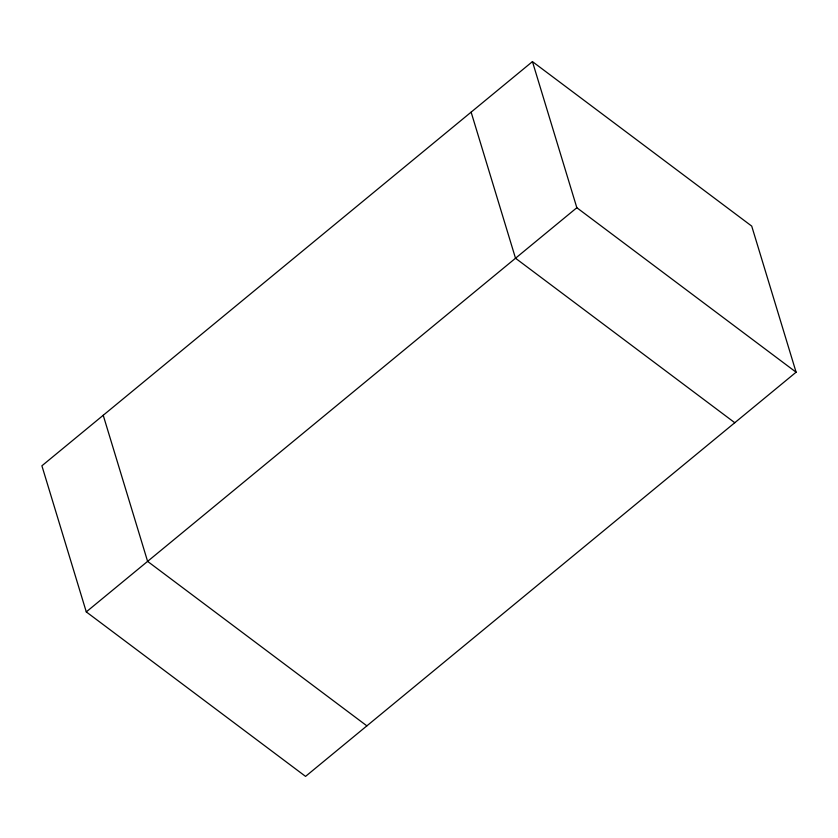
<?xml version="1.0" encoding="UTF-8"?>
<svg xmlns="http://www.w3.org/2000/svg" width="838" height="838" viewBox="0 0 838 838"><rect width="100%" height="100%" fill="white"/><g stroke="black" fill="none" stroke-linecap="round" stroke-linejoin="round"><path stroke-width="1.26" d="M532.444 61.614L41.9 465.802L86.283 611.897L305.556 776.386L796.1 372.198L751.717 226.103L532.444 61.614L576.837 207.719L796.1 372.198M86.283 611.897L576.837 207.719M734.779 422.719L515.517 258.24L471.124 112.145M366.876 725.855L147.603 561.376L103.221 415.281"/></g></svg>
